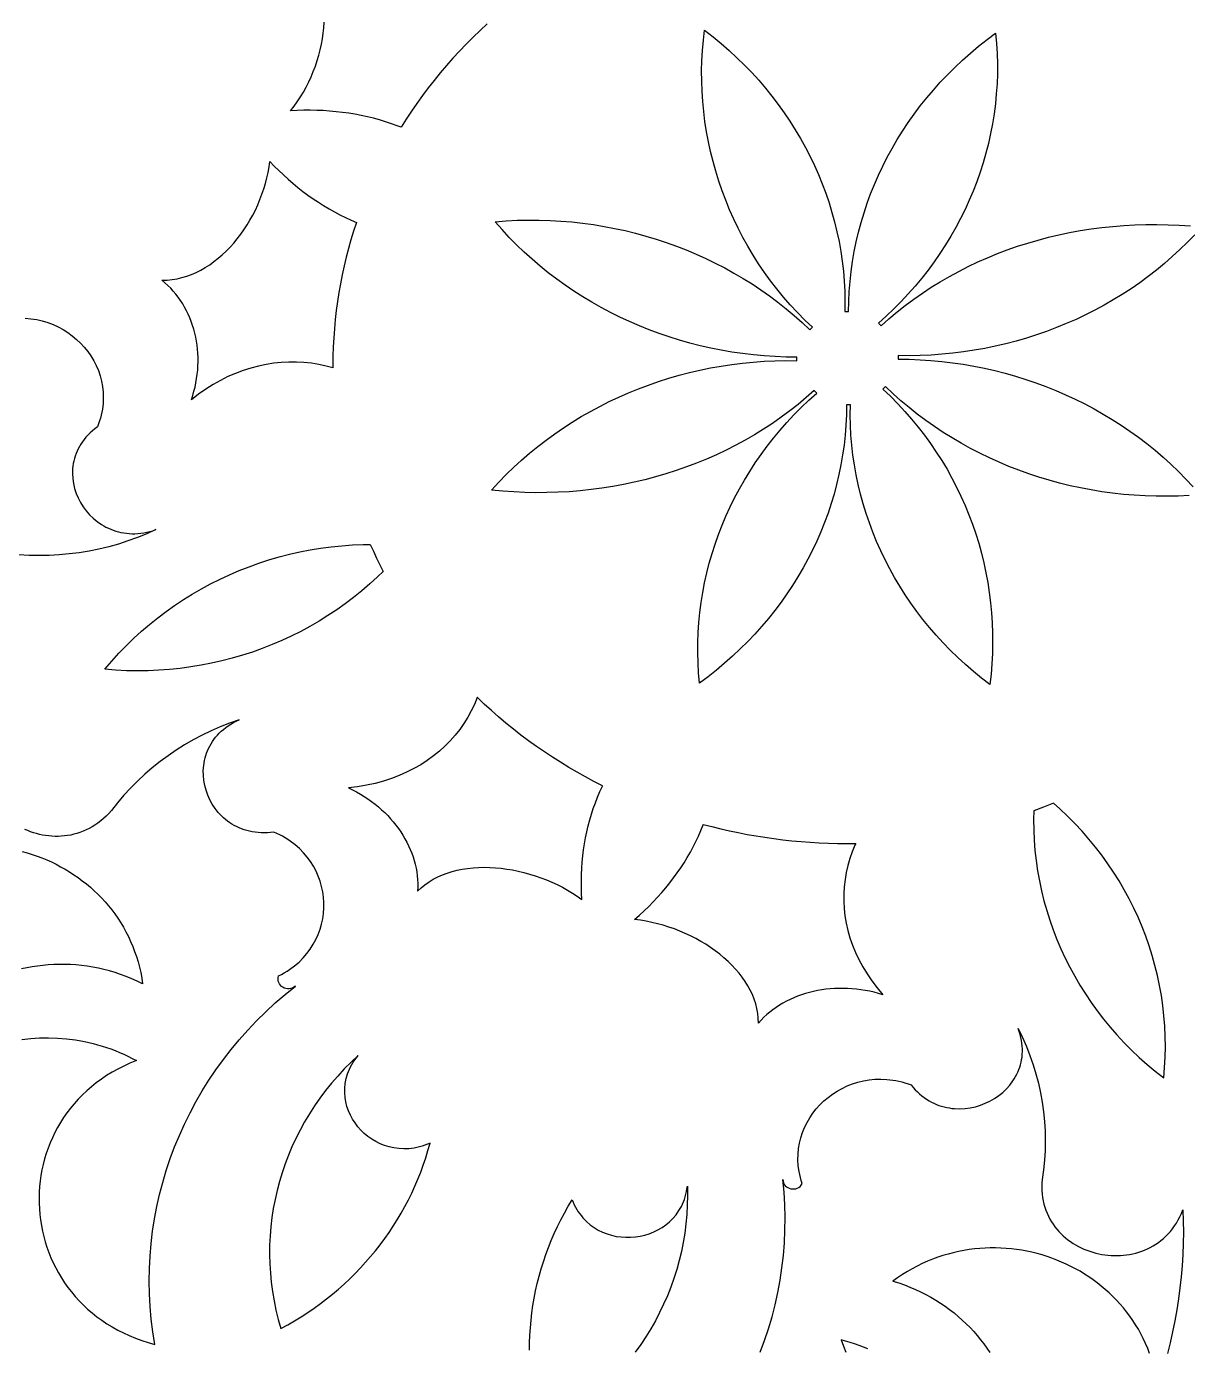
# Model space of a CAD drawing. Extents: x -118 to 118, y -118 to 119.
# Drawn here: x -43.9 to 18.2, y -52.6 to 18.1 of the extents above; entities that cross this region are included whole.
import ezdxf

# ---------------------------------------------------------------- set-up
doc = ezdxf.new("R2010")
doc.units = 0
doc.header["$MEASUREMENT"] = 0
doc.layers.add('LAYER_1', color=18, linetype='CONTINUOUS')

msp = doc.modelspace()

# ---------------------------------------------------------------- linework, layer by layer
at = {"layer": 'LAYER_1'}
for points in [[(-19.239, 18.241), (-19.623, 17.884), (-19.998, 17.521), (-20.366, 17.152), (-20.725, 16.776), (-21.076, 16.394), (-21.418, 16.007), (-21.752, 15.613), (-22.077, 15.214), (-22.393, 14.809), (-22.701, 14.398), (-22.999, 13.983), (-23.289, 13.562), (-23.57, 13.135), (-23.841, 12.704), (-24.047, 12.785), (-24.359, 12.897), (-24.675, 13.001), (-24.995, 13.097), (-25.318, 13.185), (-25.644, 13.264), (-25.974, 13.336), (-26.307, 13.399), (-26.642, 13.454), (-26.98, 13.501), (-27.321, 13.54), (-27.663, 13.571), (-28.007, 13.594), (-28.353, 13.608), (-28.7, 13.615), (-29.049, 13.614), (-29.398, 13.605), (-29.749, 13.588), (-29.565, 13.827), (-29.389, 14.074), (-29.223, 14.329), (-29.066, 14.59), (-28.918, 14.858), (-28.78, 15.132), (-28.652, 15.41), (-28.533, 15.693), (-28.425, 15.979), (-28.328, 16.268), (-28.241, 16.559), (-28.165, 16.852), (-28.101, 17.146), (-28.047, 17.44), (-28.005, 17.733), (-27.976, 18.026), (-27.958, 18.316)], [(18.269, -6.973), (17.679, -7.002), (17.091, -7.015), (16.504, -7.012), (15.92, -6.994), (15.337, -6.961), (14.757, -6.913), (14.18, -6.85), (13.606, -6.771), (13.036, -6.678), (12.47, -6.571), (11.908, -6.448), (11.35, -6.312), (10.797, -6.161), (10.249, -5.996), (9.707, -5.817), (9.171, -5.624), (8.64, -5.418), (8.116, -5.198), (7.599, -4.964), (7.089, -4.717), (6.587, -4.457), (6.092, -4.183), (5.605, -3.897), (5.127, -3.598), (4.657, -3.286), (4.196, -2.961), (3.745, -2.624), (3.303, -2.275), (2.872, -1.913), (2.45, -1.539), (2.04, -1.154), (1.897, -1.283), (2.305, -1.672), (2.699, -2.07), (3.078, -2.478), (3.443, -2.895), (3.794, -3.32), (4.131, -3.755), (4.453, -4.198), (4.761, -4.648), (5.054, -5.107), (5.333, -5.572), (5.597, -6.045), (5.846, -6.525), (6.08, -7.011), (6.3, -7.503), (6.504, -8.002), (6.694, -8.505), (6.868, -9.014), (7.027, -9.528), (7.171, -10.047), (7.3, -10.57), (7.414, -11.097), (7.511, -11.628), (7.594, -12.163), (7.661, -12.7), (7.712, -13.241), (7.747, -13.784), (7.767, -14.329), (7.771, -14.876), (7.759, -15.425), (7.731, -15.975), (7.687, -16.526), (7.627, -17.078), (7.178, -16.733), (6.742, -16.376), (6.318, -16.009), (5.907, -15.631), (5.509, -15.244), (5.124, -14.847), (4.752, -14.44), (4.393, -14.024), (4.048, -13.6), (3.717, -13.167), (3.399, -12.726), (3.095, -12.277), (2.805, -11.82), (2.53, -11.356), (2.269, -10.886), (2.022, -10.409), (1.79, -9.925), (1.573, -9.436), (1.37, -8.94), (1.183, -8.44), (1.011, -7.934), (0.854, -7.424), (0.713, -6.91), (0.588, -6.391), (0.478, -5.868), (0.385, -5.342), (0.307, -4.813), (0.246, -4.281), (0.201, -3.746), (0.173, -3.21), (0.161, -2.671), (0.167, -2.13), (-0.034, -2.127), (-0.043, -2.667), (-0.069, -3.205), (-0.111, -3.741), (-0.17, -4.274), (-0.244, -4.804), (-0.335, -5.332), (-0.442, -5.856), (-0.565, -6.376), (-0.704, -6.893), (-0.857, -7.405), (-1.027, -7.912), (-1.211, -8.415), (-1.411, -8.913), (-1.626, -9.405), (-1.855, -9.892), (-2.099, -10.372), (-2.358, -10.846), (-2.631, -11.314), (-2.919, -11.774), (-3.221, -12.228), (-3.536, -12.674), (-3.866, -13.112), (-4.209, -13.542), (-4.566, -13.963), (-4.936, -14.376), (-5.32, -14.78), (-5.717, -15.175), (-6.127, -15.56), (-6.55, -15.936), (-6.985, -16.301), (-7.433, -16.656), (-7.894, -17), (-7.943, -16.455), (-7.974, -15.912), (-7.988, -15.37), (-7.985, -14.829), (-7.966, -14.29), (-7.93, -13.753), (-7.877, -13.219), (-7.809, -12.687), (-7.724, -12.158), (-7.623, -11.632), (-7.506, -11.11), (-7.373, -10.592), (-7.225, -10.078), (-7.062, -9.568), (-6.883, -9.063), (-6.689, -8.563), (-6.48, -8.069), (-6.255, -7.58), (-6.017, -7.097), (-5.763, -6.62), (-5.495, -6.15), (-5.213, -5.687), (-4.916, -5.231), (-4.605, -4.782), (-4.281, -4.341), (-3.942, -3.908), (-3.59, -3.483), (-3.225, -3.067), (-2.846, -2.66), (-2.453, -2.263), (-2.048, -1.874), (-1.629, -1.496), (-1.77, -1.364), (-2.192, -1.74), (-2.626, -2.104), (-3.071, -2.454), (-3.526, -2.792), (-3.993, -3.117), (-4.469, -3.429), (-4.954, -3.728), (-5.449, -4.014), (-5.953, -4.287), (-6.465, -4.546), (-6.985, -4.792), (-7.513, -5.024), (-8.048, -5.243), (-8.589, -5.448), (-9.137, -5.639), (-9.69, -5.816), (-10.249, -5.979), (-10.813, -6.128), (-11.381, -6.263), (-11.954, -6.384), (-12.531, -6.49), (-13.11, -6.581), (-13.693, -6.659), (-14.279, -6.721), (-14.866, -6.769), (-15.455, -6.801), (-16.046, -6.819), (-16.637, -6.822), (-17.229, -6.81), (-17.82, -6.782), (-18.412, -6.739), (-19.002, -6.681), (-18.618, -6.264), (-18.223, -5.859), (-17.817, -5.465), (-17.401, -5.084), (-16.973, -4.714), (-16.536, -4.357), (-16.089, -4.012), (-15.633, -3.68), (-15.168, -3.36), (-14.693, -3.053), (-14.211, -2.758), (-13.72, -2.477), (-13.221, -2.209), (-12.715, -1.954), (-12.202, -1.712), (-11.682, -1.484), (-11.155, -1.269), (-10.622, -1.068), (-10.083, -0.881), (-9.539, -0.708), (-8.989, -0.549), (-8.435, -0.404), (-7.876, -0.274), (-7.312, -0.158), (-6.745, -0.057), (-6.174, 0.03), (-5.6, 0.101), (-5.022, 0.158), (-4.442, 0.199), (-3.86, 0.225), (-3.275, 0.236), (-2.689, 0.231), (-2.685, 0.416), (-3.271, 0.424), (-3.855, 0.448), (-4.436, 0.487), (-5.014, 0.541), (-5.59, 0.61), (-6.162, 0.694), (-6.731, 0.792), (-7.295, 0.906), (-7.855, 1.033), (-8.411, 1.175), (-8.962, 1.331), (-9.507, 1.501), (-10.047, 1.685), (-10.581, 1.883), (-11.109, 2.095), (-11.63, 2.32), (-12.144, 2.558), (-12.652, 2.81), (-13.151, 3.075), (-13.643, 3.353), (-14.127, 3.644), (-14.602, 3.948), (-15.069, 4.265), (-15.526, 4.594), (-15.974, 4.935), (-16.412, 5.289), (-16.841, 5.654), (-17.259, 6.032), (-17.666, 6.422), (-18.062, 6.824), (-18.447, 7.237), (-18.82, 7.661), (-18.229, 7.706), (-17.64, 7.735), (-17.052, 7.748), (-16.465, 7.745), (-15.88, 7.727), (-15.298, 7.694), (-14.718, 7.646), (-14.141, 7.582), (-13.567, 7.504), (-12.997, 7.411), (-12.431, 7.304), (-11.868, 7.181), (-11.311, 7.045), (-10.758, 6.894), (-10.21, 6.729), (-9.668, 6.55), (-9.131, 6.357), (-8.601, 6.151), (-8.077, 5.931), (-7.56, 5.697), (-7.05, 5.45), (-6.547, 5.19), (-6.053, 4.916), (-5.566, 4.63), (-5.087, 4.331), (-4.618, 4.019), (-4.157, 3.694), (-3.706, 3.357), (-3.264, 3.008), (-2.832, 2.646), (-2.411, 2.272), (-2.001, 1.887), (-1.858, 2.016), (-2.266, 2.405), (-2.66, 2.805), (-3.041, 3.215), (-3.407, 3.635), (-3.76, 4.065), (-4.098, 4.504), (-4.423, 4.952), (-4.733, 5.408), (-5.029, 5.872), (-5.31, 6.344), (-5.576, 6.824), (-5.828, 7.31), (-6.066, 7.803), (-6.288, 8.302), (-6.495, 8.807), (-6.687, 9.317), (-6.864, 9.832), (-7.026, 10.352), (-7.172, 10.876), (-7.303, 11.404), (-7.418, 11.935), (-7.518, 12.47), (-7.601, 13.007), (-7.669, 13.546), (-7.721, 14.088), (-7.756, 14.631), (-7.776, 15.175), (-7.779, 15.72), (-7.765, 16.266), (-7.735, 16.811), (-7.689, 17.356), (-7.625, 17.901), (-7.173, 17.547), (-6.734, 17.183), (-6.307, 16.808), (-5.893, 16.424), (-5.492, 16.031), (-5.105, 15.628), (-4.731, 15.216), (-4.37, 14.795), (-4.023, 14.366), (-3.69, 13.929), (-3.37, 13.484), (-3.065, 13.031), (-2.774, 12.572), (-2.497, 12.105), (-2.235, 11.632), (-1.987, 11.153), (-1.754, 10.667), (-1.536, 10.176), (-1.334, 9.679), (-1.146, 9.178), (-0.973, 8.671), (-0.816, 8.16), (-0.675, 7.644), (-0.549, 7.125), (-0.439, 6.602), (-0.346, 6.076), (-0.268, 5.546), (-0.207, 5.014), (-0.162, 4.479), (-0.134, 3.943), (-0.122, 3.404), (-0.127, 2.863), (0.073, 2.86), (0.082, 3.4), (0.108, 3.938), (0.15, 4.473), (0.209, 5.007), (0.284, 5.537), (0.375, 6.065), (0.482, 6.589), (0.604, 7.109), (0.743, 7.626), (0.897, 8.138), (1.066, 8.645), (1.251, 9.148), (1.45, 9.646), (1.665, 10.138), (1.895, 10.625), (2.139, 11.105), (2.398, 11.579), (2.671, 12.047), (2.958, 12.507), (3.26, 12.961), (3.576, 13.407), (3.905, 13.845), (4.248, 14.275), (4.605, 14.696), (4.976, 15.109), (5.359, 15.513), (5.756, 15.908), (6.166, 16.293), (6.589, 16.669), (7.025, 17.034), (7.473, 17.389), (7.933, 17.732), (7.982, 17.188), (8.013, 16.645), (8.027, 16.103), (8.024, 15.562), (8.005, 15.023), (7.969, 14.486), (7.917, 13.952), (7.848, 13.42), (7.763, 12.891), (7.662, 12.365), (7.545, 11.843), (7.413, 11.325), (7.265, 10.811), (7.101, 10.301), (6.922, 9.796), (6.728, 9.296), (6.519, 8.802), (6.295, 8.313), (6.056, 7.83), (5.802, 7.353), (5.534, 6.883), (5.252, 6.42), (4.955, 5.964), (4.645, 5.515), (4.32, 5.074), (3.982, 4.641), (3.629, 4.216), (3.264, 3.8), (2.885, 3.393), (2.493, 2.996), (2.087, 2.607), (1.669, 2.229), (1.809, 2.097), (2.231, 2.473), (2.663, 2.836), (3.105, 3.186), (3.557, 3.522), (4.019, 3.846), (4.491, 4.156), (4.971, 4.453), (5.46, 4.737), (5.957, 5.007), (6.462, 5.264), (6.975, 5.507), (7.496, 5.737), (8.023, 5.953), (8.557, 6.155), (9.098, 6.344), (9.644, 6.519), (10.197, 6.679), (10.754, 6.826), (11.317, 6.959), (11.884, 7.078), (12.456, 7.182), (13.032, 7.272), (13.612, 7.348), (14.195, 7.41), (14.781, 7.457), (15.37, 7.49), (15.962, 7.508), (16.555, 7.512), (17.151, 7.501), (17.748, 7.475), (18.346, 7.434)], [(18.569, 6.965), (18.183, 6.563), (17.784, 6.172), (17.375, 5.794), (16.954, 5.427), (16.523, 5.072), (16.082, 4.729), (15.631, 4.398), (15.171, 4.08), (14.701, 3.775), (14.222, 3.482), (13.735, 3.202), (13.24, 2.934), (12.737, 2.68), (12.227, 2.44), (11.709, 2.212), (11.184, 1.998), (10.653, 1.798), (10.116, 1.611), (9.573, 1.439), (9.025, 1.28), (8.471, 1.136), (7.913, 1.006), (7.35, 0.89), (6.783, 0.789), (6.213, 0.703), (5.639, 0.632), (5.061, 0.575), (4.481, 0.534), (3.899, 0.508), (3.315, 0.497), (2.728, 0.502), (2.725, 0.317), (3.31, 0.309), (3.894, 0.285), (4.475, 0.246), (5.054, 0.192), (5.629, 0.123), (6.201, 0.039), (6.77, -0.059), (7.334, -0.173), (7.895, -0.3), (8.45, -0.442), (9.001, -0.598), (9.546, -0.768), (10.086, -0.952), (10.62, -1.15), (11.148, -1.362), (11.669, -1.587), (12.184, -1.825), (12.691, -2.077), (13.191, -2.342), (13.682, -2.62), (14.166, -2.911), (14.641, -3.215), (15.108, -3.532), (15.565, -3.861), (16.013, -4.202), (16.452, -4.556), (16.88, -4.921), (17.298, -5.299), (17.705, -5.689), (18.101, -6.091), (18.486, -6.504)], [(-43.936, 2.5), (-43.623, 2.473), (-43.316, 2.425), (-43.016, 2.356), (-42.724, 2.268), (-42.441, 2.161), (-42.168, 2.036), (-41.905, 1.893), (-41.653, 1.734), (-41.413, 1.56), (-41.185, 1.371), (-40.972, 1.168), (-40.773, 0.951), (-40.589, 0.723), (-40.421, 0.483), (-40.271, 0.232), (-40.138, -0.028), (-40.023, -0.297), (-39.928, -0.575), (-39.853, -0.86), (-39.799, -1.151), (-39.766, -1.448), (-39.757, -1.75), (-39.77, -2.055), (-39.808, -2.364), (-39.837, -2.52), (-39.871, -2.676), (-39.913, -2.832), (-39.96, -2.988), (-40.015, -3.145), (-40.076, -3.302), (-40.213, -3.407), (-40.343, -3.515), (-40.465, -3.626), (-40.578, -3.74), (-40.684, -3.856), (-40.782, -3.976), (-40.873, -4.097), (-40.956, -4.221), (-41.031, -4.346), (-41.1, -4.474), (-41.161, -4.603), (-41.215, -4.733), (-41.262, -4.865), (-41.302, -4.998), (-41.336, -5.131), (-41.363, -5.265), (-41.383, -5.4), (-41.397, -5.535), (-41.406, -5.804), (-41.391, -6.073), (-41.352, -6.339), (-41.291, -6.601), (-41.207, -6.857), (-41.103, -7.106), (-40.978, -7.347), (-40.835, -7.577), (-40.672, -7.796), (-40.492, -8.001), (-40.296, -8.192), (-40.083, -8.367), (-39.856, -8.524), (-39.737, -8.596), (-39.614, -8.662), (-39.488, -8.724), (-39.359, -8.78), (-39.227, -8.83), (-39.092, -8.875), (-38.954, -8.914), (-38.813, -8.947), (-38.669, -8.973), (-38.523, -8.994), (-38.374, -9.007), (-38.223, -9.014), (-38.07, -9.013), (-37.915, -9.006), (-37.757, -8.991), (-37.598, -8.968), (-37.436, -8.937), (-37.273, -8.899), (-37.109, -8.853), (-36.943, -8.798), (-37.435, -9.018), (-37.934, -9.219), (-38.439, -9.401), (-38.951, -9.565), (-39.468, -9.71), (-39.99, -9.835), (-40.516, -9.942), (-41.045, -10.029), (-41.578, -10.097), (-42.113, -10.146), (-42.65, -10.175), (-43.188, -10.184), (-43.727, -10.174), (-44.267, -10.145)], [(-44.109, -36.038), (-43.637, -35.986), (-43.162, -35.957), (-42.684, -35.95), (-42.205, -35.966), (-41.726, -36.005), (-41.248, -36.067), (-40.771, -36.152), (-40.534, -36.204), (-40.297, -36.262), (-40.06, -36.325), (-39.825, -36.395), (-39.591, -36.47), (-39.358, -36.552), (-39.126, -36.64), (-38.895, -36.734), (-38.666, -36.834), (-38.439, -36.94), (-38.213, -37.053), (-37.989, -37.171), (-38.331, -37.312), (-38.661, -37.464), (-38.979, -37.626), (-39.285, -37.797), (-39.579, -37.978), (-39.862, -38.167), (-40.133, -38.366), (-40.392, -38.573), (-40.64, -38.787), (-40.876, -39.01), (-41.101, -39.239), (-41.314, -39.476), (-41.515, -39.719), (-41.705, -39.968), (-41.883, -40.223), (-42.05, -40.483), (-42.205, -40.749), (-42.349, -41.019), (-42.481, -41.293), (-42.603, -41.572), (-42.712, -41.854), (-42.811, -42.14), (-42.898, -42.428), (-42.973, -42.719), (-43.038, -43.012), (-43.091, -43.307), (-43.133, -43.604), (-43.164, -43.901), (-43.183, -44.2), (-43.192, -44.498), (-43.189, -44.797), (-43.175, -45.096), (-43.15, -45.394), (-43.114, -45.691), (-43.067, -45.986), (-43.009, -46.28), (-42.94, -46.571), (-42.86, -46.861), (-42.768, -47.147), (-42.667, -47.43), (-42.554, -47.71), (-42.43, -47.986), (-42.295, -48.257), (-42.15, -48.524), (-41.994, -48.786), (-41.827, -49.042), (-41.649, -49.293), (-41.46, -49.538), (-41.261, -49.776), (-41.051, -50.008), (-40.83, -50.232), (-40.599, -50.449), (-40.357, -50.658), (-40.105, -50.859), (-39.841, -51.052), (-39.568, -51.235), (-39.284, -51.409), (-38.989, -51.574), (-38.684, -51.728), (-38.368, -51.872), (-38.042, -52.006), (-37.706, -52.128), (-37.359, -52.239), (-37.001, -52.338), (-37.109, -51.661), (-37.193, -50.984), (-37.253, -50.308), (-37.289, -49.633), (-37.302, -48.959), (-37.291, -48.287), (-37.257, -47.617), (-37.2, -46.951), (-37.121, -46.288), (-37.019, -45.629), (-36.895, -44.975), (-36.748, -44.325), (-36.58, -43.682), (-36.39, -43.044), (-36.179, -42.413), (-35.946, -41.789), (-35.692, -41.173), (-35.417, -40.565), (-35.122, -39.965), (-34.806, -39.375), (-34.47, -38.794), (-34.114, -38.224), (-33.737, -37.664), (-33.342, -37.116), (-32.926, -36.579), (-32.492, -36.055), (-32.038, -35.543), (-31.565, -35.045), (-31.074, -34.56), (-30.564, -34.09), (-30.036, -33.634), (-29.49, -33.194), (-29.571, -33.256), (-29.655, -33.3), (-29.742, -33.327), (-29.83, -33.34), (-29.918, -33.338), (-30.003, -33.322), (-30.084, -33.294), (-30.161, -33.255), (-30.23, -33.206), (-30.291, -33.146), (-30.341, -33.079), (-30.38, -33.003), (-30.406, -32.922), (-30.417, -32.834), (-30.411, -32.742), (-30.387, -32.646), (-30.233, -32.568), (-30.084, -32.485), (-29.94, -32.398), (-29.802, -32.307), (-29.54, -32.114), (-29.298, -31.907), (-29.076, -31.687), (-28.875, -31.454), (-28.694, -31.211), (-28.534, -30.959), (-28.393, -30.698), (-28.273, -30.429), (-28.173, -30.154), (-28.092, -29.875), (-28.032, -29.591), (-27.992, -29.304), (-27.972, -29.016), (-27.972, -28.727), (-27.991, -28.439), (-28.03, -28.153), (-28.09, -27.869), (-28.169, -27.59), (-28.267, -27.316), (-28.386, -27.048), (-28.524, -26.787), (-28.681, -26.535), (-28.858, -26.293), (-29.055, -26.062), (-29.271, -25.842), (-29.507, -25.636), (-29.762, -25.444), (-29.897, -25.354), (-30.037, -25.267), (-30.181, -25.185), (-30.33, -25.107), (-30.485, -25.034), (-30.643, -24.965), (-30.818, -24.985), (-30.989, -24.997), (-31.157, -25.002), (-31.321, -24.999), (-31.482, -24.988), (-31.639, -24.971), (-31.793, -24.947), (-31.943, -24.917), (-32.089, -24.879), (-32.231, -24.836), (-32.37, -24.787), (-32.504, -24.732), (-32.635, -24.671), (-32.761, -24.605), (-32.884, -24.534), (-33.002, -24.458), (-33.116, -24.377), (-33.225, -24.291), (-33.33, -24.201), (-33.431, -24.107), (-33.619, -23.907), (-33.788, -23.693), (-33.938, -23.467), (-34.069, -23.229), (-34.179, -22.982), (-34.269, -22.728), (-34.338, -22.467), (-34.385, -22.203), (-34.411, -21.935), (-34.413, -21.667), (-34.393, -21.399), (-34.349, -21.133), (-34.318, -21.001), (-34.28, -20.871), (-34.237, -20.742), (-34.188, -20.614), (-34.132, -20.488), (-34.07, -20.365), (-34.001, -20.243), (-33.926, -20.124), (-33.844, -20.007), (-33.756, -19.894), (-33.661, -19.783), (-33.56, -19.675), (-33.451, -19.571), (-33.336, -19.47), (-33.214, -19.374), (-33.085, -19.281), (-32.949, -19.193), (-32.806, -19.109), (-32.655, -19.029), (-32.498, -18.955), (-33.007, -19.135), (-33.508, -19.333), (-33.999, -19.549), (-34.48, -19.782), (-34.951, -20.032), (-35.412, -20.299), (-35.861, -20.583), (-36.299, -20.882), (-36.725, -21.197), (-37.138, -21.527), (-37.538, -21.873), (-37.924, -22.233), (-38.297, -22.607), (-38.655, -22.996), (-38.998, -23.398), (-39.326, -23.813), (-39.464, -23.965), (-39.605, -24.108), (-39.75, -24.241), (-39.898, -24.364), (-40.049, -24.479), (-40.203, -24.584), (-40.359, -24.681), (-40.517, -24.768), (-40.678, -24.847), (-40.84, -24.918), (-41.003, -24.98), (-41.168, -25.033), (-41.334, -25.079), (-41.501, -25.117), (-41.668, -25.146), (-41.836, -25.168), (-42.004, -25.183), (-42.172, -25.19), (-42.339, -25.19), (-42.506, -25.183), (-42.673, -25.168), (-42.838, -25.147), (-43.002, -25.119), (-43.165, -25.084), (-43.326, -25.043), (-43.485, -24.996), (-43.642, -24.942), (-43.796, -24.883), (-43.948, -24.817)], [(-44.096, -25.993), (-43.828, -26.068), (-43.563, -26.15), (-43.3, -26.241), (-43.04, -26.339), (-42.784, -26.445), (-42.531, -26.559), (-42.282, -26.68), (-42.037, -26.809), (-41.796, -26.945), (-41.56, -27.088), (-41.328, -27.238), (-41.101, -27.395), (-40.879, -27.56), (-40.662, -27.731), (-40.45, -27.909), (-40.245, -28.093), (-40.045, -28.285), (-39.851, -28.483), (-39.664, -28.687), (-39.483, -28.898), (-39.309, -29.115), (-39.142, -29.338), (-38.982, -29.568), (-38.829, -29.803), (-38.684, -30.045), (-38.547, -30.292), (-38.418, -30.545), (-38.297, -30.804), (-38.185, -31.068), (-38.082, -31.338), (-37.987, -31.613), (-37.902, -31.894), (-37.825, -32.18), (-37.759, -32.471), (-37.702, -32.767), (-37.655, -33.069), (-37.947, -32.928), (-38.24, -32.798), (-38.535, -32.679), (-38.831, -32.57), (-39.128, -32.471), (-39.425, -32.383), (-39.724, -32.305), (-40.022, -32.237), (-40.321, -32.178), (-40.62, -32.13), (-40.919, -32.092), (-41.217, -32.062), (-41.515, -32.043), (-41.811, -32.033), (-42.107, -32.032), (-42.402, -32.04), (-42.696, -32.057), (-42.988, -32.083), (-43.278, -32.118), (-43.566, -32.161), (-43.852, -32.213), (-44.136, -32.274)], [(-4.646, -52.761), (-4.416, -52.136), (-4.207, -51.504), (-4.019, -50.865), (-3.853, -50.219), (-3.71, -49.568), (-3.588, -48.911), (-3.489, -48.25), (-3.412, -47.584), (-3.359, -46.914), (-3.328, -46.241), (-3.321, -45.566), (-3.338, -44.887), (-3.378, -44.207), (-3.443, -43.526), (-3.431, -43.624), (-3.403, -43.712), (-3.362, -43.79), (-3.309, -43.859), (-3.245, -43.917), (-3.173, -43.963), (-3.095, -43.999), (-3.012, -44.023), (-2.927, -44.034), (-2.84, -44.033), (-2.754, -44.02), (-2.672, -43.992), (-2.593, -43.952), (-2.522, -43.897), (-2.458, -43.828), (-2.405, -43.744), (-2.456, -43.584), (-2.501, -43.425), (-2.54, -43.266), (-2.571, -43.107), (-2.616, -42.793), (-2.635, -42.483), (-2.63, -42.177), (-2.603, -41.876), (-2.553, -41.581), (-2.481, -41.294), (-2.389, -41.013), (-2.278, -40.742), (-2.147, -40.479), (-1.999, -40.226), (-1.833, -39.984), (-1.652, -39.754), (-1.455, -39.536), (-1.243, -39.331), (-1.018, -39.14), (-0.78, -38.964), (-0.53, -38.803), (-0.268, -38.658), (0.003, -38.53), (0.283, -38.42), (0.572, -38.329), (0.869, -38.257), (1.173, -38.205), (1.482, -38.174), (1.796, -38.165), (2.115, -38.178), (2.437, -38.214), (2.599, -38.242), (2.761, -38.275), (2.924, -38.314), (3.087, -38.36), (3.25, -38.412), (3.413, -38.471), (3.523, -38.603), (3.635, -38.727), (3.751, -38.844), (3.87, -38.953), (3.991, -39.055), (4.115, -39.149), (4.242, -39.236), (4.371, -39.315), (4.502, -39.388), (4.635, -39.454), (4.769, -39.512), (4.905, -39.564), (5.042, -39.61), (5.18, -39.648), (5.319, -39.681), (5.459, -39.706), (5.599, -39.726), (5.74, -39.739), (6.021, -39.748), (6.301, -39.733), (6.578, -39.696), (6.851, -39.637), (7.118, -39.557), (7.377, -39.457), (7.628, -39.337), (7.867, -39.199), (8.095, -39.044), (8.309, -38.871), (8.508, -38.682), (8.69, -38.478), (8.854, -38.26), (8.929, -38.146), (8.998, -38.028), (9.062, -37.907), (9.121, -37.783), (9.173, -37.656), (9.22, -37.527), (9.26, -37.394), (9.295, -37.259), (9.322, -37.121), (9.343, -36.981), (9.357, -36.838), (9.364, -36.693), (9.364, -36.546), (9.356, -36.397), (9.34, -36.245), (9.316, -36.092), (9.285, -35.937), (9.245, -35.781), (9.196, -35.623), (9.139, -35.464), (9.368, -35.936), (9.578, -36.415), (9.768, -36.9), (9.938, -37.391), (10.089, -37.887), (10.22, -38.388), (10.331, -38.893), (10.422, -39.401), (10.493, -39.913), (10.543, -40.426), (10.574, -40.942), (10.584, -41.459), (10.573, -41.976), (10.542, -42.494), (10.491, -43.011), (10.419, -43.527), (10.405, -43.729), (10.401, -43.925), (10.406, -44.118), (10.42, -44.306), (10.443, -44.489), (10.475, -44.667), (10.515, -44.841), (10.563, -45.011), (10.619, -45.175), (10.682, -45.334), (10.753, -45.489), (10.83, -45.639), (10.915, -45.783), (11.005, -45.923), (11.102, -46.057), (11.205, -46.186), (11.314, -46.31), (11.427, -46.429), (11.546, -46.542), (11.67, -46.65), (11.799, -46.752), (11.932, -46.849), (12.069, -46.94), (12.209, -47.025), (12.354, -47.105), (12.501, -47.179), (12.652, -47.247), (12.805, -47.31), (12.961, -47.366), (13.119, -47.416), (13.279, -47.461), (13.441, -47.499), (13.604, -47.531), (13.769, -47.557), (13.934, -47.576), (14.1, -47.589), (14.267, -47.596), (14.433, -47.596), (14.599, -47.59), (14.765, -47.577), (14.931, -47.558), (15.095, -47.532), (15.258, -47.499), (15.42, -47.459), (15.58, -47.413), (15.738, -47.36), (15.894, -47.299), (16.047, -47.232), (16.198, -47.157), (16.345, -47.076), (16.49, -46.987), (16.63, -46.891), (16.767, -46.788), (16.9, -46.677), (17.028, -46.559), (17.152, -46.433), (17.271, -46.3), (17.385, -46.159), (17.493, -46.011), (17.596, -45.855), (17.692, -45.691), (17.783, -45.519), (17.867, -45.34), (17.944, -45.152), (17.963, -45.75), (17.967, -46.347), (17.958, -46.943), (17.935, -47.539), (17.898, -48.134), (17.847, -48.728), (17.783, -49.32), (17.705, -49.911), (17.613, -50.5), (17.507, -51.087), (17.388, -51.672), (17.255, -52.254), (17.109, -52.833)], [(-16.979, -52.651), (-16.975, -52.25), (-16.96, -51.851), (-16.935, -51.452), (-16.899, -51.054), (-16.853, -50.656), (-16.796, -50.261), (-16.729, -49.866), (-16.651, -49.474), (-16.563, -49.083), (-16.464, -48.694), (-16.356, -48.307), (-16.236, -47.923), (-16.107, -47.541), (-15.967, -47.163), (-15.817, -46.787), (-15.657, -46.415), (-15.486, -46.045), (-15.306, -45.68), (-15.115, -45.318), (-14.914, -44.961), (-14.703, -44.607), (-14.646, -44.747), (-14.584, -44.882), (-14.518, -45.012), (-14.447, -45.136), (-14.371, -45.255), (-14.292, -45.369), (-14.208, -45.478), (-14.121, -45.582), (-13.935, -45.774), (-13.735, -45.947), (-13.524, -46.099), (-13.303, -46.231), (-13.072, -46.344), (-12.834, -46.437), (-12.589, -46.51), (-12.34, -46.565), (-12.087, -46.6), (-11.832, -46.617), (-11.577, -46.615), (-11.323, -46.594), (-11.071, -46.555), (-10.823, -46.498), (-10.58, -46.423), (-10.344, -46.33), (-10.116, -46.219), (-9.897, -46.091), (-9.689, -45.946), (-9.494, -45.783), (-9.312, -45.603), (-9.145, -45.407), (-8.995, -45.193), (-8.927, -45.081), (-8.863, -44.964), (-8.804, -44.843), (-8.75, -44.717), (-8.702, -44.588), (-8.659, -44.455), (-8.621, -44.318), (-8.589, -44.177), (-8.563, -44.032), (-8.543, -43.883), (-8.535, -44.391), (-8.545, -44.897), (-8.574, -45.4), (-8.62, -45.9), (-8.684, -46.397), (-8.766, -46.889), (-8.865, -47.377), (-8.981, -47.86), (-9.114, -48.338), (-9.264, -48.81), (-9.43, -49.277), (-9.613, -49.737), (-9.811, -50.191), (-10.025, -50.637), (-10.255, -51.076), (-10.5, -51.507), (-10.76, -51.93), (-11.035, -52.344), (-11.325, -52.75)], [(16.162, -52.824), (16.058, -52.555), (15.946, -52.29), (15.825, -52.032), (15.696, -51.779), (15.559, -51.532), (15.414, -51.291), (15.261, -51.055), (15.101, -50.826), (14.934, -50.603), (14.759, -50.386), (14.578, -50.176), (14.391, -49.972), (14.197, -49.774), (13.997, -49.583), (13.791, -49.398), (13.58, -49.22), (13.363, -49.049), (13.14, -48.885), (12.913, -48.728), (12.681, -48.578), (12.445, -48.435), (12.204, -48.3), (11.958, -48.171), (11.709, -48.05), (11.457, -47.937), (11.2, -47.831), (10.941, -47.733), (10.678, -47.643), (10.412, -47.56), (10.144, -47.485), (9.874, -47.419), (9.601, -47.36), (9.326, -47.31), (9.049, -47.268), (8.771, -47.234), (8.492, -47.209), (8.211, -47.192), (7.93, -47.184), (7.648, -47.184), (7.365, -47.194), (7.082, -47.212), (6.799, -47.239), (6.516, -47.275), (6.234, -47.32), (5.952, -47.375), (5.671, -47.439), (5.391, -47.512), (5.112, -47.594), (4.835, -47.687), (4.559, -47.788), (4.286, -47.9), (4.014, -48.021), (3.745, -48.152), (3.479, -48.294), (3.215, -48.445), (2.954, -48.606), (2.696, -48.778), (2.442, -48.96), (2.752, -49.058), (3.056, -49.164), (3.352, -49.278), (3.642, -49.401), (3.925, -49.532), (4.201, -49.671), (4.47, -49.817), (4.732, -49.971), (4.986, -50.132), (5.234, -50.3), (5.474, -50.475), (5.707, -50.656), (5.933, -50.843), (6.151, -51.037), (6.362, -51.236), (6.565, -51.442), (6.76, -51.652), (6.948, -51.868), (7.129, -52.089), (7.301, -52.315), (7.466, -52.545), (7.623, -52.78)], [(1.094, -52.581), (0.865, -52.487), (0.633, -52.398), (0.397, -52.314), (0.157, -52.235), (-0.085, -52.162), (-0.332, -52.095), (-0.193, -52.426), (-0.07, -52.756)]]:
    msp.add_lwpolyline(points, dxfattribs=at)
for points in [[(-27.486, -0.15), (-27.851, -0.053), (-28.24, 0.029), (-28.634, 0.091), (-29.032, 0.133), (-29.433, 0.154), (-29.837, 0.155), (-30.244, 0.135), (-30.652, 0.093), (-31.061, 0.03), (-31.47, -0.055), (-31.879, -0.162), (-32.286, -0.292), (-32.692, -0.445), (-33.095, -0.621), (-33.495, -0.82), (-33.89, -1.043), (-34.282, -1.29), (-34.667, -1.561), (-35.047, -1.857), (-34.975, -1.63), (-34.911, -1.403), (-34.855, -1.176), (-34.807, -0.948), (-34.768, -0.72), (-34.737, -0.493), (-34.714, -0.267), (-34.699, -0.041), (-34.693, 0.184), (-34.694, 0.407), (-34.703, 0.629), (-34.72, 0.849), (-34.745, 1.067), (-34.777, 1.284), (-34.818, 1.497), (-34.865, 1.708), (-34.921, 1.916), (-34.984, 2.121), (-35.054, 2.323), (-35.132, 2.521), (-35.217, 2.715), (-35.31, 2.905), (-35.41, 3.091), (-35.516, 3.273), (-35.63, 3.45), (-35.752, 3.621), (-35.88, 3.788), (-36.015, 3.949), (-36.157, 4.105), (-36.305, 4.254), (-36.461, 4.398), (-36.623, 4.535), (-36.352, 4.542), (-36.084, 4.568), (-35.818, 4.611), (-35.556, 4.671), (-35.298, 4.749), (-35.044, 4.842), (-34.793, 4.95), (-34.548, 5.074), (-34.307, 5.211), (-34.072, 5.362), (-33.842, 5.526), (-33.618, 5.703), (-33.4, 5.891), (-33.189, 6.09), (-32.984, 6.3), (-32.787, 6.519), (-32.597, 6.748), (-32.415, 6.986), (-32.241, 7.231), (-32.076, 7.485), (-31.919, 7.745), (-31.771, 8.011), (-31.632, 8.283), (-31.504, 8.559), (-31.385, 8.841), (-31.277, 9.126), (-31.179, 9.414), (-31.092, 9.705), (-31.017, 9.998), (-30.953, 10.292), (-30.901, 10.587), (-30.861, 10.882), (-30.622, 10.634), (-30.379, 10.392), (-30.13, 10.157), (-29.877, 9.928), (-29.619, 9.705), (-29.357, 9.49), (-29.09, 9.281), (-28.819, 9.079), (-28.544, 8.884), (-28.265, 8.696), (-27.982, 8.517), (-27.695, 8.345), (-27.405, 8.181), (-27.112, 8.025), (-26.815, 7.877), (-26.515, 7.738), (-26.233, 7.616), (-26.382, 7.157), (-26.523, 6.695), (-26.654, 6.231), (-26.775, 5.764), (-26.888, 5.294), (-26.991, 4.822), (-27.084, 4.347), (-27.168, 3.87), (-27.242, 3.391), (-27.307, 2.91), (-27.361, 2.427), (-27.406, 1.942), (-27.442, 1.455), (-27.467, 0.967), (-27.482, 0.477), (-27.487, -0.014)], [(-24.802, -11.032), (-25.097, -11.32), (-25.513, -11.701), (-25.94, -12.067), (-26.378, -12.42), (-26.826, -12.758), (-27.284, -13.083), (-27.752, -13.393), (-28.228, -13.688), (-28.714, -13.969), (-29.208, -14.235), (-29.71, -14.486), (-30.22, -14.722), (-30.736, -14.942), (-31.26, -15.147), (-31.79, -15.337), (-32.327, -15.511), (-32.869, -15.668), (-33.416, -15.81), (-33.968, -15.935), (-34.525, -16.044), (-35.086, -16.137), (-35.651, -16.213), (-36.219, -16.271), (-36.79, -16.313), (-37.364, -16.338), (-37.94, -16.345), (-38.518, -16.335), (-39.097, -16.307), (-39.678, -16.261), (-39.31, -15.827), (-38.93, -15.407), (-38.537, -15), (-38.133, -14.606), (-37.717, -14.226), (-37.29, -13.859), (-36.852, -13.507), (-36.404, -13.168), (-35.946, -12.844), (-35.479, -12.534), (-35.002, -12.238), (-34.516, -11.957), (-34.022, -11.691), (-33.52, -11.44), (-33.011, -11.205), (-32.494, -10.984), (-31.97, -10.779), (-31.44, -10.589), (-30.903, -10.416), (-30.361, -10.258), (-29.814, -10.116), (-29.262, -9.991), (-28.705, -9.882), (-28.144, -9.789), (-27.579, -9.714), (-27.011, -9.655), (-26.44, -9.613), (-25.866, -9.589), (-25.487, -9.584), (-25.325, -9.949), (-25.157, -10.313), (-24.983, -10.673)], [(-19.768, -17.77), (-19.769, -17.777), (-19.919, -18.134), (-20.089, -18.483), (-20.277, -18.823), (-20.485, -19.153), (-20.711, -19.473), (-20.956, -19.781), (-21.219, -20.077), (-21.499, -20.361), (-21.798, -20.632), (-22.113, -20.889), (-22.446, -21.131), (-22.796, -21.358), (-23.162, -21.568), (-23.545, -21.762), (-23.944, -21.939), (-24.359, -22.098), (-24.789, -22.237), (-25.234, -22.357), (-25.695, -22.457), (-26.17, -22.536), (-26.66, -22.594), (-26.44, -22.701), (-26.225, -22.815), (-26.016, -22.934), (-25.813, -23.059), (-25.615, -23.19), (-25.423, -23.327), (-25.237, -23.468), (-25.058, -23.615), (-24.885, -23.766), (-24.718, -23.922), (-24.558, -24.083), (-24.405, -24.248), (-24.259, -24.416), (-24.119, -24.589), (-23.987, -24.765), (-23.862, -24.945), (-23.745, -25.127), (-23.635, -25.313), (-23.533, -25.502), (-23.439, -25.693), (-23.352, -25.887), (-23.274, -26.083), (-23.204, -26.281), (-23.142, -26.481), (-23.089, -26.683), (-23.044, -26.885), (-23.008, -27.09), (-22.981, -27.295), (-22.963, -27.501), (-22.954, -27.708), (-22.955, -27.915), (-22.965, -28.122), (-22.772, -27.94), (-22.566, -27.773), (-22.35, -27.621), (-22.122, -27.483), (-21.885, -27.359), (-21.638, -27.249), (-21.382, -27.152), (-21.118, -27.069), (-20.847, -26.999), (-20.57, -26.943), (-20.286, -26.899), (-19.997, -26.868), (-19.704, -26.849), (-19.407, -26.842), (-19.106, -26.848), (-18.803, -26.865), (-18.498, -26.894), (-18.193, -26.934), (-17.886, -26.985), (-17.58, -27.047), (-17.275, -27.12), (-16.972, -27.203), (-16.671, -27.297), (-16.373, -27.4), (-16.078, -27.514), (-15.788, -27.637), (-15.503, -27.77), (-15.224, -27.911), (-14.952, -28.062), (-14.686, -28.222), (-14.429, -28.39), (-14.18, -28.567), (-14.197, -28.231), (-14.207, -27.895), (-14.208, -27.561), (-14.201, -27.227), (-14.186, -26.895), (-14.162, -26.565), (-14.13, -26.236), (-14.089, -25.91), (-14.04, -25.585), (-13.983, -25.263), (-13.917, -24.944), (-13.843, -24.627), (-13.76, -24.314), (-13.669, -24.004), (-13.569, -23.697), (-13.46, -23.394), (-13.343, -23.094), (-13.218, -22.799), (-13.084, -22.508), (-13.076, -22.493), (-13.536, -22.257), (-13.99, -22.013), (-14.44, -21.761), (-14.884, -21.501), (-15.324, -21.232), (-15.757, -20.956), (-16.186, -20.672), (-16.608, -20.38), (-17.025, -20.08), (-17.436, -19.773), (-17.84, -19.458), (-18.239, -19.135), (-18.631, -18.805), (-19.017, -18.467), (-19.396, -18.122)], [(9.968, -23.818), (9.958, -24.287), (9.966, -24.84), (9.991, -25.391), (10.035, -25.939), (10.096, -26.484), (10.175, -27.027), (10.271, -27.565), (10.385, -28.099), (10.515, -28.63), (10.663, -29.155), (10.827, -29.675), (11.008, -30.19), (11.206, -30.699), (11.419, -31.202), (11.649, -31.698), (11.895, -32.187), (12.156, -32.669), (12.434, -33.143), (12.726, -33.609), (13.034, -34.067), (13.357, -34.516), (13.695, -34.955), (14.048, -35.385), (14.415, -35.805), (14.797, -36.215), (15.193, -36.615), (15.603, -37.003), (16.027, -37.379), (16.465, -37.744), (16.917, -38.097), (16.965, -37.54), (16.994, -36.984), (17.005, -36.429), (16.997, -35.877), (16.972, -35.326), (16.928, -34.778), (16.867, -34.232), (16.788, -33.69), (16.692, -33.152), (16.578, -32.617), (16.447, -32.087), (16.3, -31.562), (16.135, -31.041), (15.954, -30.527), (15.757, -30.018), (15.543, -29.515), (15.314, -29.019), (15.068, -28.53), (14.806, -28.048), (14.529, -27.574), (14.237, -27.108), (13.929, -26.65), (13.606, -26.201), (13.268, -25.761), (12.915, -25.331), (12.548, -24.911), (12.166, -24.501), (11.77, -24.102), (11.36, -23.714), (11.02, -23.413), (10.496, -23.621)], [(-7.692, -24.548), (-7.229, -24.67), (-6.763, -24.784), (-6.294, -24.891), (-5.823, -24.99), (-5.35, -25.081), (-4.874, -25.165), (-4.397, -25.241), (-3.917, -25.309), (-3.436, -25.369), (-2.952, -25.421), (-2.467, -25.466), (-1.98, -25.502), (-1.492, -25.531), (-1.002, -25.551), (-0.511, -25.563), (-0.019, -25.567), (0.455, -25.564), (0.409, -25.66), (0.263, -26.016), (0.138, -26.377), (0.032, -26.745), (-0.054, -27.119), (-0.118, -27.496), (-0.162, -27.878), (-0.185, -28.264), (-0.185, -28.652), (-0.164, -29.042), (-0.121, -29.434), (-0.055, -29.827), (0.034, -30.219), (0.145, -30.612), (0.281, -31.003), (0.44, -31.392), (0.623, -31.779), (0.83, -32.162), (1.063, -32.542), (1.32, -32.918), (1.602, -33.288), (1.911, -33.653), (1.675, -33.583), (1.438, -33.522), (1.201, -33.468), (0.964, -33.423), (0.727, -33.385), (0.49, -33.355), (0.254, -33.333), (0.019, -33.319), (-0.215, -33.312), (-0.448, -33.314), (-0.679, -33.322), (-0.909, -33.339), (-1.136, -33.363), (-1.361, -33.394), (-1.584, -33.432), (-1.803, -33.478), (-2.02, -33.532), (-2.234, -33.592), (-2.444, -33.66), (-2.65, -33.734), (-2.852, -33.816), (-3.051, -33.905), (-3.244, -34.001), (-3.433, -34.103), (-3.618, -34.213), (-3.797, -34.329), (-3.97, -34.452), (-4.138, -34.581), (-4.3, -34.718), (-4.456, -34.86), (-4.606, -35.01), (-4.749, -35.165), (-4.756, -34.905), (-4.782, -34.648), (-4.827, -34.393), (-4.891, -34.141), (-4.971, -33.893), (-5.068, -33.649), (-5.181, -33.409), (-5.309, -33.173), (-5.453, -32.942), (-5.61, -32.716), (-5.781, -32.496), (-5.965, -32.281), (-6.161, -32.072), (-6.368, -31.869), (-6.587, -31.673), (-6.816, -31.483), (-7.054, -31.301), (-7.302, -31.126), (-7.558, -30.959), (-7.821, -30.8), (-8.092, -30.65), (-8.369, -30.508), (-8.653, -30.375), (-8.941, -30.252), (-9.234, -30.138), (-9.531, -30.034), (-9.831, -29.94), (-10.134, -29.856), (-10.439, -29.784), (-10.746, -29.723), (-11.053, -29.673), (-11.36, -29.635), (-11.102, -29.406), (-10.851, -29.172), (-10.606, -28.933), (-10.367, -28.69), (-10.135, -28.442), (-9.91, -28.191), (-9.692, -27.934), (-9.482, -27.674), (-9.279, -27.41), (-9.084, -27.143), (-8.897, -26.871), (-8.717, -26.596), (-8.546, -26.318), (-8.384, -26.036), (-8.23, -25.751), (-8.085, -25.463), (-7.949, -25.172), (-7.822, -24.879), (-7.704, -24.582)], [(-22.296, -41.583), (-22.439, -41.644), (-22.582, -41.698), (-22.724, -41.745), (-22.866, -41.785), (-23.007, -41.819), (-23.147, -41.846), (-23.286, -41.867), (-23.424, -41.881), (-23.698, -41.892), (-23.965, -41.879), (-24.227, -41.844), (-24.481, -41.788), (-24.728, -41.712), (-24.965, -41.617), (-25.193, -41.503), (-25.41, -41.373), (-25.615, -41.228), (-25.808, -41.067), (-25.987, -40.893), (-26.152, -40.706), (-26.303, -40.508), (-26.437, -40.3), (-26.554, -40.082), (-26.653, -39.856), (-26.734, -39.623), (-26.795, -39.384), (-26.836, -39.14), (-26.855, -38.892), (-26.852, -38.641), (-26.826, -38.389), (-26.776, -38.136), (-26.741, -38.01), (-26.701, -37.883), (-26.653, -37.758), (-26.6, -37.632), (-26.539, -37.508), (-26.472, -37.384), (-26.398, -37.261), (-26.317, -37.14), (-26.229, -37.019), (-26.134, -36.9), (-26.513, -37.255), (-26.877, -37.621), (-27.227, -37.998), (-27.561, -38.384), (-27.88, -38.78), (-28.183, -39.184), (-28.471, -39.598), (-28.743, -40.02), (-29, -40.449), (-29.24, -40.886), (-29.465, -41.329), (-29.673, -41.78), (-29.866, -42.236), (-30.041, -42.698), (-30.201, -43.165), (-30.343, -43.637), (-30.469, -44.113), (-30.578, -44.593), (-30.671, -45.077), (-30.746, -45.564), (-30.803, -46.053), (-30.844, -46.545), (-30.867, -47.039), (-30.872, -47.534), (-30.86, -48.03), (-30.83, -48.526), (-30.782, -49.023), (-30.716, -49.519), (-30.632, -50.015), (-30.529, -50.509), (-30.408, -51.002), (-30.269, -51.493), (-29.9, -51.292), (-29.537, -51.082), (-29.181, -50.864), (-28.832, -50.637), (-28.49, -50.402), (-28.154, -50.16), (-27.826, -49.91), (-27.505, -49.652), (-27.191, -49.386), (-26.885, -49.113), (-26.586, -48.834), (-26.295, -48.547), (-26.012, -48.253), (-25.737, -47.953), (-25.47, -47.646), (-25.212, -47.333), (-24.961, -47.013), (-24.72, -46.688), (-24.486, -46.356), (-24.262, -46.019), (-24.046, -45.677), (-23.84, -45.328), (-23.642, -44.975), (-23.454, -44.616), (-23.275, -44.253), (-23.106, -43.885), (-22.946, -43.512), (-22.796, -43.134), (-22.656, -42.753), (-22.526, -42.367), (-22.406, -41.977)]]:
    msp.add_lwpolyline(points, close=True, dxfattribs=at)

doc.saveas('drawing.dxf')
